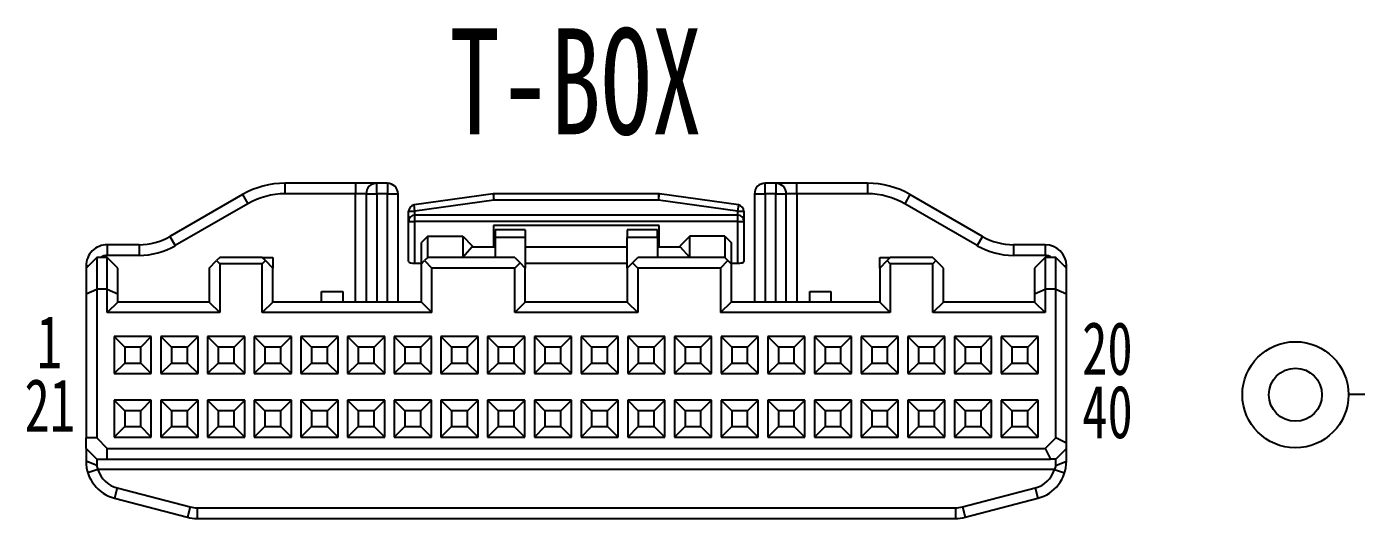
# Model space of a CAD drawing. Header units: inches. Extents: x 47316 to 59086, y 3141 to 11743.
# Drawn here: x 54184 to 54246.7, y 8516.3 to 8539.4 of the extents above; entities that cross this region are included whole.
import ezdxf

# ---------------------------------------------------------------- set-up
doc = ezdxf.new("R2010")
doc.units = ezdxf.units.IN
doc.header["$MEASUREMENT"] = 0
doc.layers.add('___SHELL', color=7, linetype='Continuous')
doc.styles.add('MtX_FangSong_GB2312', font='')
doc.styles.get("Standard").update_dxf_attribs({"font": ''})
doc.styles.get('MtX_FangSong_GB2312').set_extended_font_data('FangSong_GB2312')
doc.styles.get('Standard').set_extended_font_data('SimSun')
doc.linetypes.add('_VH_OTCON', pattern='A,0.0001,[7,VeSys.shx,S=0.1,R=0,X=0,Y=0],-0.4,[7,VeSys.shx,S=0.1,R=0,X=0,Y=0],-0.4,["X",Standard,S=1,R=0,X=-0.5,Y=-0.5],-0.0001,[7,VeSys.shx,S=0.1,R=0,X=0,Y=0],-0.4', length=1.2002)

msp = doc.modelspace()

# ---------------------------------------------------------------- linework, layer by layer
at = {"color": 0, "linetype": '_VH_OTCON', "lineweight": -2, "ltscale": 5}
msp.add_line((54318.945, 8522.285), (54246.311, 8522.1), dxfattribs=at)
at = {"color": 0, "linetype": 'Continuous', "lineweight": -2}
for radius in [2.5, 1.25]:
    msp.add_circle((54243.811, 8522.093), radius, dxfattribs=at)
at = {"layer": '___SHELL', "color": 0, "lineweight": -2, "ltscale": 0.083205}
for p, q in [((54199.52, 8532.063), (54196.192, 8532.063)), ((54223.648, 8532.063), (54220.32, 8532.063)), ((54199.52, 8531.563), (54196.192, 8531.563)), ((54223.648, 8531.563), (54220.32, 8531.563))]:
    msp.add_line(p, q, dxfattribs=at)
at = {"layer": '___SHELL', "color": 0, "lineweight": -2, "ltscale": 0.0125}
for p, q in [((54196.192, 8532.063), (54196.192, 8531.563)), ((54199.52, 8532.063), (54199.52, 8531.563)), ((54200.52, 8531.563), (54200.52, 8532.063)), ((54201.02, 8532.063), (54200.52, 8532.063)), ((54201.02, 8532.063), (54201.02, 8531.563)), ((54218.82, 8531.563), (54218.82, 8532.063)), ((54219.32, 8532.063), (54218.82, 8532.063)), ((54219.32, 8532.063), (54219.32, 8531.563)), ((54220.32, 8531.563), (54220.32, 8532.063)), ((54223.648, 8532.063), (54223.648, 8531.563)), ((54194.192, 8531.527), (54194.442, 8531.094)), ((54200.02, 8531.563), (54199.52, 8531.563)), ((54200.02, 8531.563), (54200.52, 8531.563)), ((54201.02, 8531.563), (54200.52, 8531.563)), ((54201.02, 8531.563), (54201.52, 8531.563)), ((54218.32, 8531.563), (54218.82, 8531.563)), ((54219.32, 8531.563), (54218.82, 8531.563)), ((54219.32, 8531.563), (54219.82, 8531.563)), ((54220.32, 8531.563), (54219.82, 8531.563)), ((54225.648, 8531.527), (54225.398, 8531.094)), ((54187.82, 8529.163), (54187.82, 8528.663)), ((54189.32, 8529.163), (54189.32, 8528.663)), ((54190.77, 8529.552), (54191.02, 8529.119)), ((54229.07, 8529.552), (54228.82, 8529.119)), ((54230.52, 8529.163), (54230.52, 8528.663)), ((54232.02, 8529.163), (54232.02, 8528.663)), ((54187.82, 8528.563), (54187.32, 8528.563)), ((54195.12, 8528.563), (54195.62, 8528.563)), ((54224.22, 8528.563), (54224.72, 8528.563)), ((54232.52, 8528.563), (54232.02, 8528.563)), ((54187.82, 8527.063), (54187.32, 8527.063)), ((54197.92, 8526.463), (54197.92, 8526.963)), ((54198.92, 8526.963), (54198.92, 8526.463)), ((54220.92, 8526.463), (54220.92, 8526.963)), ((54221.92, 8526.963), (54221.92, 8526.463)), ((54232.52, 8527.063), (54232.02, 8527.063)), ((54187.32, 8520.063), (54186.82, 8520.063)), ((54186.82, 8519.563), (54186.82, 8520.063)), ((54187.82, 8519.063), (54187.82, 8519.563)), ((54187.32, 8519.063), (54187.82, 8519.063)), ((54232.459, 8518.563), (54232.936, 8518.413)), ((54188.293, 8517.697), (54188.167, 8517.213)), ((54191.723, 8516.805), (54191.597, 8516.321)), ((54192.05, 8516.763), (54192.05, 8516.263)), ((54227.79, 8516.763), (54227.79, 8516.263)), ((54228.117, 8516.805), (54228.243, 8516.321))]:
    msp.add_line(p, q, dxfattribs=at)
at = {"layer": '___SHELL', "color": 0, "lineweight": -2, "ltscale": 0.025}
for p, q in [((54200.52, 8532.063), (54199.52, 8532.063)), ((54220.32, 8532.063), (54219.32, 8532.063)), ((54206.02, 8530.063), (54206.02, 8529.063)), ((54213.82, 8529.063), (54213.82, 8530.063)), ((54202.62, 8528.263), (54202.62, 8529.263)), ((54202.92, 8528.563), (54202.92, 8529.563)), ((54204.57, 8529.563), (54204.57, 8528.563)), ((54215.27, 8528.563), (54215.27, 8529.563)), ((54216.92, 8529.563), (54216.92, 8528.563)), ((54217.22, 8529.263), (54217.22, 8528.263)), ((54197.92, 8526.963), (54198.92, 8526.963)), ((54220.92, 8526.963), (54221.92, 8526.963))]:
    msp.add_line(p, q, dxfattribs=at)
at = {"layer": '___SHELL', "color": 0, "lineweight": -2, "ltscale": 0.098779}
for p, q in [((54194.192, 8531.527), (54190.77, 8529.552)), ((54194.442, 8531.094), (54191.02, 8529.119)), ((54228.82, 8529.119), (54225.398, 8531.094)), ((54229.07, 8529.552), (54225.648, 8531.527))]:
    msp.add_line(p, q, dxfattribs=at)
at = {"layer": '___SHELL', "color": 0, "lineweight": -2, "ltscale": 0.127499}
for p, q in [((54199.52, 8526.463), (54199.52, 8531.563)), ((54200.02, 8531.563), (54200.02, 8526.463)), ((54200.52, 8531.563), (54200.52, 8526.463)), ((54201.02, 8526.463), (54201.02, 8531.563)), ((54201.52, 8526.463), (54201.52, 8531.563)), ((54218.32, 8531.563), (54218.32, 8526.463)), ((54218.82, 8531.563), (54218.82, 8526.463)), ((54219.32, 8526.463), (54219.32, 8531.563)), ((54219.82, 8526.463), (54219.82, 8531.563)), ((54220.32, 8531.563), (54220.32, 8526.463))]:
    msp.add_line(p, q, dxfattribs=at)
at = {"layer": '___SHELL', "color": 0, "lineweight": -2, "ltscale": 0.093938}
for p, q in [((54205.999, 8531.56), (54202.278, 8531.038)), ((54206.041, 8531.263), (54202.32, 8530.74)), ((54217.52, 8530.74), (54213.799, 8531.263)), ((54217.562, 8531.038), (54213.841, 8531.56))]:
    msp.add_line(p, q, dxfattribs=at)
at = {"layer": '___SHELL', "color": 0, "lineweight": -2, "ltscale": 0.0075}
for p, q in [((54202.32, 8530.74), (54202.278, 8531.038)), ((54205.999, 8531.56), (54206.041, 8531.263)), ((54213.799, 8531.563), (54213.799, 8531.263)), ((54213.799, 8531.263), (54213.841, 8531.56)), ((54217.562, 8531.038), (54217.52, 8530.74)), ((54202.32, 8530.263), (54202.32, 8530.563)), ((54217.52, 8530.563), (54217.52, 8530.263)), ((54202.32, 8528.292), (54202.62, 8528.292)), ((54217.22, 8528.292), (54217.52, 8528.292))]:
    msp.add_line(p, q, dxfattribs=at)
at = {"layer": '___SHELL', "color": 0, "lineweight": -2, "ltscale": 0.193951}
for p, q in [((54213.799, 8531.563), (54206.041, 8531.563)), ((54213.799, 8531.263), (54206.041, 8531.263))]:
    msp.add_line(p, q, dxfattribs=at)
at = {"layer": '___SHELL', "color": 0, "lineweight": -2, "ltscale": 0.002332}
msp.add_line((54206.041, 8531.47), (54206.041, 8531.563), dxfattribs=at)
at = {"layer": '___SHELL', "color": 0, "lineweight": -2, "ltscale": 0.005168}
msp.add_line((54206.041, 8531.263), (54206.041, 8531.47), dxfattribs=at)
at = {"layer": '___SHELL', "color": 0, "lineweight": -2, "ltscale": 0.011926}
for p, q in [((54202.02, 8530.263), (54202.02, 8530.74)), ((54217.82, 8530.74), (54217.82, 8530.263))]:
    msp.add_line(p, q, dxfattribs=at)
at = {"layer": '___SHELL', "color": 0, "lineweight": -2, "ltscale": 0.007501}
for p, q in [((54202.02, 8530.74), (54202.32, 8530.74)), ((54217.52, 8530.74), (54217.82, 8530.74)), ((54202.02, 8530.263), (54202.32, 8530.263)), ((54217.52, 8530.263), (54217.82, 8530.263))]:
    msp.add_line(p, q, dxfattribs=at)
at = {"layer": '___SHELL', "color": 0, "lineweight": -2, "ltscale": 0.004427}
for p, q in [((54202.32, 8530.563), (54202.32, 8530.74)), ((54217.52, 8530.74), (54217.52, 8530.563))]:
    msp.add_line(p, q, dxfattribs=at)
at = {"layer": '___SHELL', "color": 0, "lineweight": -2, "ltscale": 0.379999}
for p, q in [((54217.52, 8530.563), (54202.32, 8530.563)), ((54217.52, 8530.263), (54202.32, 8530.263))]:
    msp.add_line(p, q, dxfattribs=at)
at = {"layer": '___SHELL', "color": 0, "lineweight": -2, "ltscale": 0.047373}
for p, q in [((54202.02, 8528.368), (54202.02, 8530.263)), ((54217.82, 8530.263), (54217.82, 8528.368))]:
    msp.add_line(p, q, dxfattribs=at)
at = {"layer": '___SHELL', "color": 0, "lineweight": -2, "ltscale": 0.04928}
for p, q in [((54202.32, 8528.292), (54202.32, 8530.263)), ((54217.52, 8530.263), (54217.52, 8528.292))]:
    msp.add_line(p, q, dxfattribs=at)
at = {"layer": '___SHELL', "color": 0, "lineweight": -2, "ltscale": 0.195001}
msp.add_line((54213.82, 8530.063), (54206.02, 8530.063), dxfattribs=at)
at = {"layer": '___SHELL', "color": 0, "lineweight": -2, "ltscale": 0.035625}
for p, q in [((54207.52, 8529.863), (54206.095, 8529.863)), ((54213.745, 8529.863), (54212.32, 8529.863)), ((54207.52, 8529.502), (54206.095, 8529.502)), ((54213.745, 8529.502), (54212.32, 8529.502))]:
    msp.add_line(p, q, dxfattribs=at)
at = {"layer": '___SHELL', "color": 0, "lineweight": -2, "ltscale": 0.009042}
for p, q in [((54206.095, 8529.863), (54206.095, 8529.502)), ((54207.52, 8529.863), (54207.52, 8529.502)), ((54212.32, 8529.863), (54212.32, 8529.502)), ((54213.745, 8529.502), (54213.745, 8529.863))]:
    msp.add_line(p, q, dxfattribs=at)
at = {"layer": '___SHELL', "color": 0, "lineweight": -2, "ltscale": 0.0375}
for p, q in [((54189.32, 8529.163), (54187.82, 8529.163)), ((54232.02, 8529.163), (54230.52, 8529.163)), ((54187.32, 8528.563), (54187.32, 8527.063)), ((54189.32, 8528.663), (54187.82, 8528.663)), ((54187.82, 8527.063), (54187.82, 8528.563)), ((54232.02, 8528.663), (54230.52, 8528.663)), ((54232.02, 8528.563), (54232.02, 8527.063)), ((54232.52, 8527.063), (54232.52, 8528.563))]:
    msp.add_line(p, q, dxfattribs=at)
at = {"layer": '___SHELL', "color": 0, "lineweight": -2, "ltscale": 0.010606}
for p, q in [((54202.92, 8529.563), (54202.62, 8529.263)), ((54216.92, 8529.563), (54217.22, 8529.263))]:
    msp.add_line(p, q, dxfattribs=at)
at = {"layer": '___SHELL', "color": 0, "lineweight": -2, "ltscale": 0.041251}
for p, q in [((54202.92, 8529.563), (54204.57, 8529.563)), ((54216.92, 8529.563), (54215.27, 8529.563))]:
    msp.add_line(p, q, dxfattribs=at)
at = {"layer": '___SHELL', "color": 0, "lineweight": -2, "ltscale": 0.015909}
for p, q in [((54204.57, 8529.563), (54205.02, 8529.113)), ((54215.27, 8529.563), (54214.82, 8529.113))]:
    msp.add_line(p, q, dxfattribs=at)
at = {"layer": '___SHELL', "color": 0, "lineweight": -2, "ltscale": 0.001429}
for p, q in [((54205.02, 8529.113), (54205.02, 8529.056)), ((54214.82, 8529.056), (54214.82, 8529.113))]:
    msp.add_line(p, q, dxfattribs=at)
at = {"layer": '___SHELL', "color": 0, "lineweight": -2, "ltscale": 0.023458}
for p, q in [((54206.095, 8529.502), (54206.095, 8528.563)), ((54213.745, 8529.502), (54213.745, 8528.563))]:
    msp.add_line(p, q, dxfattribs=at)
at = {"layer": '___SHELL', "color": 0, "lineweight": -2, "ltscale": 0.035958}
for p, q in [((54207.52, 8529.502), (54207.52, 8528.063)), ((54212.32, 8528.063), (54212.32, 8529.502))]:
    msp.add_line(p, q, dxfattribs=at)
at = {"layer": '___SHELL', "color": 0, "lineweight": -2, "ltscale": 0.017678}
for p, q in [((54187.32, 8528.563), (54186.82, 8528.063)), ((54188.32, 8528.063), (54187.82, 8528.563)), ((54232.02, 8528.563), (54231.52, 8528.063)), ((54233.02, 8528.063), (54232.52, 8528.563)), ((54188.32, 8526.463), (54187.82, 8525.963)), ((54192.62, 8526.463), (54193.12, 8525.963)), ((54195.62, 8526.463), (54195.12, 8525.963)), ((54203.12, 8525.963), (54202.62, 8526.463)), ((54207.52, 8526.463), (54207.02, 8525.963)), ((54212.32, 8526.463), (54212.82, 8525.963)), ((54216.72, 8525.963), (54217.22, 8526.463)), ((54224.22, 8526.463), (54224.72, 8525.963)), ((54227.22, 8526.463), (54226.72, 8525.963)), ((54231.52, 8526.463), (54232.02, 8525.963)), ((54188.145, 8524.838), (54188.645, 8524.338)), ((54189.895, 8524.838), (54189.395, 8524.338)), ((54190.345, 8524.838), (54190.845, 8524.338)), ((54192.095, 8524.838), (54191.595, 8524.338)), ((54192.545, 8524.838), (54193.045, 8524.338)), ((54194.295, 8524.838), (54193.795, 8524.338)), ((54194.745, 8524.838), (54195.245, 8524.338)), ((54196.495, 8524.838), (54195.995, 8524.338)), ((54196.945, 8524.838), (54197.445, 8524.338)), ((54198.695, 8524.838), (54198.195, 8524.338)), ((54199.145, 8524.838), (54199.645, 8524.338)), ((54200.895, 8524.838), (54200.395, 8524.338)), ((54201.345, 8524.838), (54201.845, 8524.338)), ((54203.095, 8524.838), (54202.595, 8524.338)), ((54203.545, 8524.838), (54204.045, 8524.338)), ((54205.295, 8524.838), (54204.795, 8524.338)), ((54205.745, 8524.838), (54206.245, 8524.338)), ((54207.495, 8524.838), (54206.995, 8524.338)), ((54207.945, 8524.838), (54208.445, 8524.338)), ((54209.695, 8524.838), (54209.195, 8524.338)), ((54210.145, 8524.838), (54210.645, 8524.338)), ((54211.895, 8524.838), (54211.395, 8524.338)), ((54212.345, 8524.838), (54212.845, 8524.338)), ((54214.095, 8524.838), (54213.595, 8524.338)), ((54214.545, 8524.838), (54215.045, 8524.338)), ((54216.295, 8524.838), (54215.795, 8524.338)), ((54216.745, 8524.838), (54217.245, 8524.338)), ((54218.495, 8524.838), (54217.995, 8524.338)), ((54218.945, 8524.838), (54219.445, 8524.338)), ((54220.695, 8524.838), (54220.195, 8524.338)), ((54221.145, 8524.838), (54221.645, 8524.338)), ((54222.895, 8524.838), (54222.395, 8524.338)), ((54223.345, 8524.838), (54223.845, 8524.338)), ((54225.095, 8524.838), (54224.595, 8524.338)), ((54225.545, 8524.838), (54226.045, 8524.338)), ((54227.295, 8524.838), (54226.795, 8524.338)), ((54227.745, 8524.838), (54228.245, 8524.338)), ((54229.495, 8524.838), (54228.995, 8524.338)), ((54229.945, 8524.838), (54230.445, 8524.338)), ((54231.695, 8524.838), (54231.195, 8524.338)), ((54188.145, 8523.088), (54188.645, 8523.588)), ((54189.895, 8523.088), (54189.395, 8523.588)), ((54190.345, 8523.088), (54190.845, 8523.588)), ((54192.095, 8523.088), (54191.595, 8523.588)), ((54192.545, 8523.088), (54193.045, 8523.588)), ((54194.295, 8523.088), (54193.795, 8523.588)), ((54194.745, 8523.088), (54195.245, 8523.588)), ((54196.495, 8523.088), (54195.995, 8523.588)), ((54196.945, 8523.088), (54197.445, 8523.588)), ((54198.695, 8523.088), (54198.195, 8523.588)), ((54199.145, 8523.088), (54199.645, 8523.588)), ((54200.895, 8523.088), (54200.395, 8523.588)), ((54201.345, 8523.088), (54201.845, 8523.588)), ((54203.095, 8523.088), (54202.595, 8523.588)), ((54203.545, 8523.088), (54204.045, 8523.588)), ((54205.295, 8523.088), (54204.795, 8523.588)), ((54205.745, 8523.088), (54206.245, 8523.588)), ((54207.495, 8523.088), (54206.995, 8523.588)), ((54207.945, 8523.088), (54208.445, 8523.588)), ((54209.695, 8523.088), (54209.195, 8523.588)), ((54210.145, 8523.088), (54210.645, 8523.588)), ((54211.895, 8523.088), (54211.395, 8523.588)), ((54212.345, 8523.088), (54212.845, 8523.588)), ((54214.095, 8523.088), (54213.595, 8523.588)), ((54214.545, 8523.088), (54215.045, 8523.588)), ((54216.295, 8523.088), (54215.795, 8523.588)), ((54216.745, 8523.088), (54217.245, 8523.588)), ((54218.495, 8523.088), (54217.995, 8523.588)), ((54218.945, 8523.088), (54219.445, 8523.588)), ((54220.695, 8523.088), (54220.195, 8523.588)), ((54221.145, 8523.088), (54221.645, 8523.588)), ((54222.895, 8523.088), (54222.395, 8523.588)), ((54223.345, 8523.088), (54223.845, 8523.588)), ((54225.095, 8523.088), (54224.595, 8523.588)), ((54225.545, 8523.088), (54226.045, 8523.588)), ((54227.295, 8523.088), (54226.795, 8523.588)), ((54227.745, 8523.088), (54228.245, 8523.588)), ((54229.495, 8523.088), (54228.995, 8523.588)), ((54229.945, 8523.088), (54230.445, 8523.588)), ((54231.695, 8523.088), (54231.195, 8523.588)), ((54188.145, 8521.838), (54188.645, 8521.338)), ((54189.895, 8521.838), (54189.395, 8521.338)), ((54190.345, 8521.838), (54190.845, 8521.338)), ((54192.095, 8521.838), (54191.595, 8521.338)), ((54192.545, 8521.838), (54193.045, 8521.338)), ((54194.295, 8521.838), (54193.795, 8521.338)), ((54194.745, 8521.838), (54195.245, 8521.338)), ((54196.495, 8521.838), (54195.995, 8521.338)), ((54196.945, 8521.838), (54197.445, 8521.338)), ((54198.695, 8521.838), (54198.195, 8521.338)), ((54199.145, 8521.838), (54199.645, 8521.338)), ((54200.895, 8521.838), (54200.395, 8521.338)), ((54201.345, 8521.838), (54201.845, 8521.338)), ((54203.095, 8521.838), (54202.595, 8521.338)), ((54203.545, 8521.838), (54204.045, 8521.338)), ((54205.295, 8521.838), (54204.795, 8521.338)), ((54205.745, 8521.838), (54206.245, 8521.338)), ((54207.495, 8521.838), (54206.995, 8521.338)), ((54207.945, 8521.838), (54208.445, 8521.338)), ((54209.695, 8521.838), (54209.195, 8521.338)), ((54210.145, 8521.838), (54210.645, 8521.338)), ((54211.895, 8521.838), (54211.395, 8521.338)), ((54212.345, 8521.838), (54212.845, 8521.338)), ((54214.095, 8521.838), (54213.595, 8521.338)), ((54214.545, 8521.838), (54215.045, 8521.338)), ((54216.295, 8521.838), (54215.795, 8521.338)), ((54216.745, 8521.838), (54217.245, 8521.338)), ((54218.495, 8521.838), (54217.995, 8521.338)), ((54218.945, 8521.838), (54219.445, 8521.338)), ((54220.695, 8521.838), (54220.195, 8521.338)), ((54221.145, 8521.838), (54221.645, 8521.338)), ((54222.895, 8521.838), (54222.395, 8521.338)), ((54223.345, 8521.838), (54223.845, 8521.338)), ((54225.095, 8521.838), (54224.595, 8521.338)), ((54225.545, 8521.838), (54226.045, 8521.338)), ((54227.295, 8521.838), (54226.795, 8521.338)), ((54227.745, 8521.838), (54228.245, 8521.338)), ((54229.495, 8521.838), (54228.995, 8521.338)), ((54229.945, 8521.838), (54230.445, 8521.338)), ((54231.695, 8521.838), (54231.195, 8521.338)), ((54188.145, 8520.088), (54188.645, 8520.588)), ((54189.895, 8520.088), (54189.395, 8520.588)), ((54190.345, 8520.088), (54190.845, 8520.588)), ((54192.095, 8520.088), (54191.595, 8520.588)), ((54192.545, 8520.088), (54193.045, 8520.588)), ((54194.295, 8520.088), (54193.795, 8520.588)), ((54194.745, 8520.088), (54195.245, 8520.588)), ((54196.495, 8520.088), (54195.995, 8520.588)), ((54196.945, 8520.088), (54197.445, 8520.588)), ((54198.695, 8520.088), (54198.195, 8520.588)), ((54199.145, 8520.088), (54199.645, 8520.588)), ((54200.895, 8520.088), (54200.395, 8520.588)), ((54201.345, 8520.088), (54201.845, 8520.588)), ((54203.095, 8520.088), (54202.595, 8520.588)), ((54203.545, 8520.088), (54204.045, 8520.588)), ((54205.295, 8520.088), (54204.795, 8520.588)), ((54205.745, 8520.088), (54206.245, 8520.588)), ((54207.495, 8520.088), (54206.995, 8520.588)), ((54207.945, 8520.088), (54208.445, 8520.588)), ((54209.695, 8520.088), (54209.195, 8520.588)), ((54210.145, 8520.088), (54210.645, 8520.588)), ((54211.895, 8520.088), (54211.395, 8520.588)), ((54212.345, 8520.088), (54212.845, 8520.588)), ((54214.095, 8520.088), (54213.595, 8520.588)), ((54214.545, 8520.088), (54215.045, 8520.588)), ((54216.295, 8520.088), (54215.795, 8520.588)), ((54216.745, 8520.088), (54217.245, 8520.588)), ((54218.495, 8520.088), (54217.995, 8520.588)), ((54218.945, 8520.088), (54219.445, 8520.588)), ((54220.695, 8520.088), (54220.195, 8520.588)), ((54221.145, 8520.088), (54221.645, 8520.588)), ((54222.895, 8520.088), (54222.395, 8520.588)), ((54223.345, 8520.088), (54223.845, 8520.588)), ((54225.095, 8520.088), (54224.595, 8520.588)), ((54225.545, 8520.088), (54226.045, 8520.588)), ((54227.295, 8520.088), (54226.795, 8520.588)), ((54227.745, 8520.088), (54228.245, 8520.588)), ((54229.495, 8520.088), (54228.995, 8520.588)), ((54229.945, 8520.088), (54230.445, 8520.588)), ((54231.695, 8520.088), (54231.195, 8520.588)), ((54187.32, 8520.063), (54187.82, 8519.563)), ((54232.52, 8520.063), (54232.02, 8519.563)), ((54186.82, 8519.563), (54187.32, 8519.063)), ((54232.52, 8519.063), (54233.02, 8519.563))]:
    msp.add_line(p, q, dxfattribs=at)
at = {"layer": '___SHELL', "color": 0, "lineweight": -2, "ltscale": 0.005304}
for p, q in [((54193.12, 8528.563), (54192.97, 8528.413)), ((54202.92, 8528.563), (54202.77, 8528.413)), ((54216.92, 8528.563), (54217.07, 8528.413)), ((54226.72, 8528.563), (54226.87, 8528.413)), ((54192.97, 8528.413), (54193.12, 8528.263)), ((54226.87, 8528.413), (54226.72, 8528.263))]:
    msp.add_line(p, q, dxfattribs=at)
at = {"layer": '___SHELL', "color": 0, "lineweight": -2, "ltscale": 0.05}
for p, q in [((54195.12, 8528.563), (54193.12, 8528.563)), ((54226.72, 8528.563), (54224.72, 8528.563)), ((54195.12, 8528.263), (54193.12, 8528.263)), ((54226.72, 8528.263), (54224.72, 8528.263))]:
    msp.add_line(p, q, dxfattribs=at)
at = {"layer": '___SHELL', "color": 0, "lineweight": -2, "ltscale": 0.005303}
for p, q in [((54195.12, 8528.563), (54195.27, 8528.413)), ((54224.72, 8528.563), (54224.57, 8528.413)), ((54195.27, 8528.413), (54195.12, 8528.263)), ((54202.62, 8528.263), (54202.77, 8528.413)), ((54217.07, 8528.413), (54217.22, 8528.263)), ((54224.72, 8528.263), (54224.57, 8528.413))]:
    msp.add_line(p, q, dxfattribs=at)
at = {"layer": '___SHELL', "color": 0, "lineweight": -2, "ltscale": 0.012499}
for p, q in [((54195.62, 8528.563), (54195.62, 8528.063)), ((54224.22, 8528.063), (54224.22, 8528.563))]:
    msp.add_line(p, q, dxfattribs=at)
at = {"layer": '___SHELL', "color": 0, "lineweight": -2, "ltscale": 0.102499}
for p, q in [((54207.02, 8528.563), (54202.92, 8528.563)), ((54216.92, 8528.563), (54212.82, 8528.563))]:
    msp.add_line(p, q, dxfattribs=at)
at = {"layer": '___SHELL', "color": 0, "lineweight": -2, "ltscale": 0.016684}
for p, q in [((54205.02, 8529.056), (54204.57, 8528.563)), ((54215.27, 8528.563), (54214.82, 8529.056))]:
    msp.add_line(p, q, dxfattribs=at)
at = {"layer": '___SHELL', "color": 0, "lineweight": -2, "ltscale": 0.026875}
for p, q in [((54205.02, 8529.063), (54206.095, 8529.063)), ((54213.745, 8529.063), (54214.82, 8529.063))]:
    msp.add_line(p, q, dxfattribs=at)
at = {"layer": '___SHELL', "color": 0, "lineweight": -2, "ltscale": 0.008839}
for p, q in [((54207.02, 8528.563), (54207.27, 8528.313)), ((54212.57, 8528.313), (54212.82, 8528.563)), ((54207.27, 8528.313), (54207.02, 8528.063)), ((54207.52, 8528.063), (54207.27, 8528.313)), ((54212.32, 8528.063), (54212.57, 8528.313)), ((54212.82, 8528.063), (54212.57, 8528.313))]:
    msp.add_line(p, q, dxfattribs=at)
at = {"layer": '___SHELL', "color": 0, "lineweight": -2, "ltscale": 0.120001}
for p, q in [((54207.52, 8529.063), (54212.32, 8529.063)), ((54207.52, 8528.292), (54212.32, 8528.292)), ((54212.32, 8526.463), (54207.52, 8526.463))]:
    msp.add_line(p, q, dxfattribs=at)
at = {"layer": '___SHELL', "color": 0, "lineweight": -2, "ltscale": 0.0025}
for p, q in [((54186.82, 8528.163), (54186.82, 8528.063)), ((54233.02, 8528.063), (54233.02, 8528.163))]:
    msp.add_line(p, q, dxfattribs=at)
at = {"layer": '___SHELL', "color": 0, "lineweight": -2, "ltscale": 0.002499}
for p, q in [((54186.82, 8528.163), (54186.92, 8528.163)), ((54232.92, 8528.163), (54233.02, 8528.163))]:
    msp.add_line(p, q, dxfattribs=at)
at = {"layer": '___SHELL', "color": 0, "lineweight": -2, "ltscale": 0.030177}
for p, q in [((54186.82, 8528.063), (54186.82, 8526.856)), ((54188.32, 8526.856), (54188.32, 8528.063)), ((54231.52, 8528.063), (54231.52, 8526.856)), ((54233.02, 8526.856), (54233.02, 8528.063))]:
    msp.add_line(p, q, dxfattribs=at)
at = {"layer": '___SHELL', "color": 0, "lineweight": -2, "ltscale": 0.012374}
for p, q in [((54192.62, 8528.063), (54192.97, 8528.413)), ((54227.22, 8528.063), (54226.87, 8528.413))]:
    msp.add_line(p, q, dxfattribs=at)
at = {"layer": '___SHELL', "color": 0, "lineweight": -2, "ltscale": 0.039999}
for p, q in [((54192.62, 8528.063), (54192.62, 8526.463)), ((54195.62, 8526.463), (54195.62, 8528.063)), ((54207.52, 8526.463), (54207.52, 8528.063)), ((54212.32, 8528.063), (54212.32, 8526.463)), ((54224.22, 8528.063), (54224.22, 8526.463)), ((54227.22, 8526.463), (54227.22, 8528.063))]:
    msp.add_line(p, q, dxfattribs=at)
at = {"layer": '___SHELL', "color": 0, "lineweight": -2, "ltscale": 0.0575}
for p, q in [((54193.12, 8528.263), (54193.12, 8525.963)), ((54195.12, 8525.963), (54195.12, 8528.263)), ((54224.72, 8528.263), (54224.72, 8525.963)), ((54226.72, 8525.963), (54226.72, 8528.263))]:
    msp.add_line(p, q, dxfattribs=at)
at = {"layer": '___SHELL', "color": 0, "lineweight": -2, "ltscale": 0.012375}
for p, q in [((54195.62, 8528.063), (54195.27, 8528.413)), ((54202.77, 8528.413), (54203.12, 8528.063)), ((54216.72, 8528.063), (54217.07, 8528.413)), ((54224.22, 8528.063), (54224.57, 8528.413))]:
    msp.add_line(p, q, dxfattribs=at)
at = {"layer": '___SHELL', "color": 0, "lineweight": -2, "ltscale": 0.045}
for p, q in [((54202.62, 8526.463), (54202.62, 8528.263)), ((54217.22, 8528.263), (54217.22, 8526.463))]:
    msp.add_line(p, q, dxfattribs=at)
at = {"layer": '___SHELL', "color": 0, "lineweight": -2, "ltscale": 0.097499}
for p, q in [((54207.02, 8528.063), (54203.12, 8528.063)), ((54216.72, 8528.063), (54212.82, 8528.063))]:
    msp.add_line(p, q, dxfattribs=at)
at = {"layer": '___SHELL', "color": 0, "lineweight": -2, "ltscale": 0.052499}
for p, q in [((54203.12, 8525.963), (54203.12, 8528.063)), ((54207.02, 8525.963), (54207.02, 8528.063)), ((54212.82, 8528.063), (54212.82, 8525.963)), ((54216.72, 8528.063), (54216.72, 8525.963))]:
    msp.add_line(p, q, dxfattribs=at)
at = {"layer": '___SHELL', "color": 0, "lineweight": -2, "ltscale": 0.01353}
for p, q in [((54186.82, 8526.856), (54187.32, 8527.063)), ((54187.82, 8527.063), (54188.32, 8526.856)), ((54231.52, 8526.856), (54232.02, 8527.063)), ((54232.52, 8527.063), (54233.02, 8526.856))]:
    msp.add_line(p, q, dxfattribs=at)
at = {"layer": '___SHELL', "color": 0, "lineweight": -2, "ltscale": 0.169823}
msp.add_line((54186.82, 8526.856), (54186.82, 8520.063), dxfattribs=at)
at = {"layer": '___SHELL', "color": 0, "lineweight": -2, "ltscale": 0.175}
for p, q in [((54187.32, 8527.063), (54187.32, 8520.063)), ((54232.52, 8520.063), (54232.52, 8527.063)), ((54202.62, 8526.463), (54195.62, 8526.463)), ((54224.22, 8526.463), (54217.22, 8526.463))]:
    msp.add_line(p, q, dxfattribs=at)
at = {"layer": '___SHELL', "color": 0, "lineweight": -2, "ltscale": 0.027499}
for p, q in [((54187.82, 8525.963), (54187.82, 8527.063)), ((54232.02, 8527.063), (54232.02, 8525.963))]:
    msp.add_line(p, q, dxfattribs=at)
at = {"layer": '___SHELL', "color": 0, "lineweight": -2, "ltscale": 0.009822}
for p, q in [((54188.32, 8526.463), (54188.32, 8526.856)), ((54231.52, 8526.856), (54231.52, 8526.463))]:
    msp.add_line(p, q, dxfattribs=at)
at = {"layer": '___SHELL', "color": 0, "lineweight": -2, "ltscale": 0.176073}
msp.add_line((54233.02, 8519.813), (54233.02, 8526.856), dxfattribs=at)
at = {"layer": '___SHELL', "color": 0, "lineweight": -2, "ltscale": 0.1075}
for p, q in [((54192.62, 8526.463), (54188.32, 8526.463)), ((54231.52, 8526.463), (54227.22, 8526.463))]:
    msp.add_line(p, q, dxfattribs=at)
at = {"layer": '___SHELL', "color": 0, "lineweight": -2, "ltscale": 0.1325}
for p, q in [((54193.12, 8525.963), (54187.82, 8525.963)), ((54232.02, 8525.963), (54226.72, 8525.963))]:
    msp.add_line(p, q, dxfattribs=at)
at = {"layer": '___SHELL', "color": 0, "lineweight": -2, "ltscale": 0.2}
for p, q in [((54203.12, 8525.963), (54195.12, 8525.963)), ((54224.72, 8525.963), (54216.72, 8525.963))]:
    msp.add_line(p, q, dxfattribs=at)
at = {"layer": '___SHELL', "color": 0, "lineweight": -2, "ltscale": 0.145001}
msp.add_line((54212.82, 8525.963), (54207.02, 8525.963), dxfattribs=at)
at = {"layer": '___SHELL', "color": 0, "lineweight": -2, "ltscale": 0.04375}
for p, q in [((54189.895, 8524.838), (54188.145, 8524.838)), ((54188.145, 8524.838), (54188.145, 8523.088)), ((54189.895, 8523.088), (54189.895, 8524.838)), ((54192.095, 8524.838), (54190.345, 8524.838)), ((54190.345, 8524.838), (54190.345, 8523.088)), ((54192.095, 8523.088), (54192.095, 8524.838)), ((54194.295, 8524.838), (54192.545, 8524.838)), ((54192.545, 8524.838), (54192.545, 8523.088)), ((54194.295, 8523.088), (54194.295, 8524.838)), ((54196.495, 8524.838), (54194.745, 8524.838)), ((54194.745, 8524.838), (54194.745, 8523.088)), ((54196.495, 8523.088), (54196.495, 8524.838)), ((54198.695, 8524.838), (54196.945, 8524.838)), ((54196.945, 8524.838), (54196.945, 8523.088)), ((54198.695, 8523.088), (54198.695, 8524.838)), ((54200.895, 8524.838), (54199.145, 8524.838)), ((54199.145, 8524.838), (54199.145, 8523.088)), ((54200.895, 8523.088), (54200.895, 8524.838)), ((54203.095, 8524.838), (54201.345, 8524.838)), ((54201.345, 8524.838), (54201.345, 8523.088)), ((54203.095, 8523.088), (54203.095, 8524.838)), ((54205.295, 8524.838), (54203.545, 8524.838)), ((54203.545, 8524.838), (54203.545, 8523.088)), ((54205.295, 8523.088), (54205.295, 8524.838)), ((54207.495, 8524.838), (54205.745, 8524.838)), ((54205.745, 8524.838), (54205.745, 8523.088)), ((54207.495, 8523.088), (54207.495, 8524.838)), ((54209.695, 8524.838), (54207.945, 8524.838)), ((54207.945, 8524.838), (54207.945, 8523.088)), ((54209.695, 8523.088), (54209.695, 8524.838)), ((54211.895, 8524.838), (54210.145, 8524.838)), ((54210.145, 8524.838), (54210.145, 8523.088)), ((54211.895, 8523.088), (54211.895, 8524.838)), ((54214.095, 8524.838), (54212.345, 8524.838)), ((54212.345, 8524.838), (54212.345, 8523.088)), ((54214.095, 8523.088), (54214.095, 8524.838)), ((54216.295, 8524.838), (54214.545, 8524.838)), ((54214.545, 8524.838), (54214.545, 8523.088)), ((54216.295, 8523.088), (54216.295, 8524.838)), ((54218.495, 8524.838), (54216.745, 8524.838)), ((54216.745, 8524.838), (54216.745, 8523.088)), ((54218.495, 8523.088), (54218.495, 8524.838)), ((54220.695, 8524.838), (54218.945, 8524.838)), ((54218.945, 8524.838), (54218.945, 8523.088)), ((54220.695, 8523.088), (54220.695, 8524.838)), ((54222.895, 8524.838), (54221.145, 8524.838)), ((54221.145, 8524.838), (54221.145, 8523.088)), ((54222.895, 8523.088), (54222.895, 8524.838)), ((54225.095, 8524.838), (54223.345, 8524.838)), ((54223.345, 8524.838), (54223.345, 8523.088)), ((54225.095, 8523.088), (54225.095, 8524.838)), ((54227.295, 8524.838), (54225.545, 8524.838)), ((54225.545, 8524.838), (54225.545, 8523.088)), ((54227.295, 8523.088), (54227.295, 8524.838)), ((54229.495, 8524.838), (54227.745, 8524.838)), ((54227.745, 8524.838), (54227.745, 8523.088)), ((54229.495, 8523.088), (54229.495, 8524.838)), ((54231.695, 8524.838), (54229.945, 8524.838)), ((54229.945, 8524.838), (54229.945, 8523.088)), ((54231.695, 8523.088), (54231.695, 8524.838)), ((54188.145, 8523.088), (54189.895, 8523.088)), ((54190.345, 8523.088), (54192.095, 8523.088)), ((54192.545, 8523.088), (54194.295, 8523.088)), ((54194.745, 8523.088), (54196.495, 8523.088)), ((54196.945, 8523.088), (54198.695, 8523.088)), ((54199.145, 8523.088), (54200.895, 8523.088)), ((54201.345, 8523.088), (54203.095, 8523.088)), ((54203.545, 8523.088), (54205.295, 8523.088)), ((54205.745, 8523.088), (54207.495, 8523.088)), ((54207.945, 8523.088), (54209.695, 8523.088)), ((54210.145, 8523.088), (54211.895, 8523.088)), ((54212.345, 8523.088), (54214.095, 8523.088)), ((54214.545, 8523.088), (54216.295, 8523.088)), ((54216.745, 8523.088), (54218.495, 8523.088)), ((54218.945, 8523.088), (54220.695, 8523.088)), ((54221.145, 8523.088), (54222.895, 8523.088)), ((54223.345, 8523.088), (54225.095, 8523.088)), ((54225.545, 8523.088), (54227.295, 8523.088)), ((54227.745, 8523.088), (54229.495, 8523.088)), ((54229.945, 8523.088), (54231.695, 8523.088)), ((54189.895, 8521.838), (54188.145, 8521.838)), ((54188.145, 8521.838), (54188.145, 8520.088)), ((54189.895, 8520.088), (54189.895, 8521.838)), ((54192.095, 8521.838), (54190.345, 8521.838)), ((54190.345, 8521.838), (54190.345, 8520.088)), ((54192.095, 8520.088), (54192.095, 8521.838)), ((54194.295, 8521.838), (54192.545, 8521.838)), ((54192.545, 8521.838), (54192.545, 8520.088)), ((54194.295, 8520.088), (54194.295, 8521.838)), ((54196.495, 8521.838), (54194.745, 8521.838)), ((54194.745, 8521.838), (54194.745, 8520.088)), ((54196.495, 8520.088), (54196.495, 8521.838)), ((54198.695, 8521.838), (54196.945, 8521.838)), ((54196.945, 8521.838), (54196.945, 8520.088)), ((54198.695, 8520.088), (54198.695, 8521.838)), ((54200.895, 8521.838), (54199.145, 8521.838)), ((54199.145, 8521.838), (54199.145, 8520.088)), ((54200.895, 8520.088), (54200.895, 8521.838)), ((54203.095, 8521.838), (54201.345, 8521.838)), ((54201.345, 8521.838), (54201.345, 8520.088)), ((54203.095, 8520.088), (54203.095, 8521.838)), ((54205.295, 8521.838), (54203.545, 8521.838)), ((54203.545, 8521.838), (54203.545, 8520.088)), ((54205.295, 8520.088), (54205.295, 8521.838)), ((54207.495, 8521.838), (54205.745, 8521.838)), ((54205.745, 8521.838), (54205.745, 8520.088)), ((54207.495, 8520.088), (54207.495, 8521.838)), ((54209.695, 8521.838), (54207.945, 8521.838)), ((54207.945, 8521.838), (54207.945, 8520.088)), ((54209.695, 8520.088), (54209.695, 8521.838)), ((54211.895, 8521.838), (54210.145, 8521.838)), ((54210.145, 8521.838), (54210.145, 8520.088)), ((54211.895, 8520.088), (54211.895, 8521.838)), ((54214.095, 8521.838), (54212.345, 8521.838)), ((54212.345, 8521.838), (54212.345, 8520.088)), ((54214.095, 8520.088), (54214.095, 8521.838)), ((54216.295, 8521.838), (54214.545, 8521.838)), ((54214.545, 8521.838), (54214.545, 8520.088)), ((54216.295, 8520.088), (54216.295, 8521.838)), ((54218.495, 8521.838), (54216.745, 8521.838)), ((54216.745, 8521.838), (54216.745, 8520.088)), ((54218.495, 8520.088), (54218.495, 8521.838)), ((54220.695, 8521.838), (54218.945, 8521.838)), ((54218.945, 8521.838), (54218.945, 8520.088)), ((54220.695, 8520.088), (54220.695, 8521.838)), ((54222.895, 8521.838), (54221.145, 8521.838)), ((54221.145, 8521.838), (54221.145, 8520.088)), ((54222.895, 8520.088), (54222.895, 8521.838)), ((54225.095, 8521.838), (54223.345, 8521.838)), ((54223.345, 8521.838), (54223.345, 8520.088)), ((54225.095, 8520.088), (54225.095, 8521.838)), ((54227.295, 8521.838), (54225.545, 8521.838)), ((54225.545, 8521.838), (54225.545, 8520.088)), ((54227.295, 8520.088), (54227.295, 8521.838)), ((54229.495, 8521.838), (54227.745, 8521.838)), ((54227.745, 8521.838), (54227.745, 8520.088)), ((54229.495, 8520.088), (54229.495, 8521.838)), ((54231.695, 8521.838), (54229.945, 8521.838)), ((54229.945, 8521.838), (54229.945, 8520.088)), ((54231.695, 8520.088), (54231.695, 8521.838)), ((54188.145, 8520.088), (54189.895, 8520.088)), ((54190.345, 8520.088), (54192.095, 8520.088)), ((54192.545, 8520.088), (54194.295, 8520.088)), ((54194.745, 8520.088), (54196.495, 8520.088)), ((54196.945, 8520.088), (54198.695, 8520.088)), ((54199.145, 8520.088), (54200.895, 8520.088)), ((54201.345, 8520.088), (54203.095, 8520.088)), ((54203.545, 8520.088), (54205.295, 8520.088)), ((54205.745, 8520.088), (54207.495, 8520.088)), ((54207.945, 8520.088), (54209.695, 8520.088)), ((54210.145, 8520.088), (54211.895, 8520.088)), ((54212.345, 8520.088), (54214.095, 8520.088)), ((54214.545, 8520.088), (54216.295, 8520.088)), ((54216.745, 8520.088), (54218.495, 8520.088)), ((54218.945, 8520.088), (54220.695, 8520.088)), ((54221.145, 8520.088), (54222.895, 8520.088)), ((54223.345, 8520.088), (54225.095, 8520.088)), ((54225.545, 8520.088), (54227.295, 8520.088)), ((54227.745, 8520.088), (54229.495, 8520.088)), ((54229.945, 8520.088), (54231.695, 8520.088))]:
    msp.add_line(p, q, dxfattribs=at)
at = {"layer": '___SHELL', "color": 0, "lineweight": -2, "ltscale": 0.01875}
for p, q in [((54189.395, 8524.338), (54188.645, 8524.338)), ((54188.645, 8524.338), (54188.645, 8523.588)), ((54189.395, 8523.588), (54189.395, 8524.338)), ((54191.595, 8524.338), (54190.845, 8524.338)), ((54190.845, 8524.338), (54190.845, 8523.588)), ((54191.595, 8523.588), (54191.595, 8524.338)), ((54193.795, 8524.338), (54193.045, 8524.338)), ((54193.045, 8524.338), (54193.045, 8523.588)), ((54193.795, 8523.588), (54193.795, 8524.338)), ((54195.995, 8524.338), (54195.245, 8524.338)), ((54195.245, 8524.338), (54195.245, 8523.588)), ((54195.995, 8523.588), (54195.995, 8524.338)), ((54198.195, 8524.338), (54197.445, 8524.338)), ((54197.445, 8524.338), (54197.445, 8523.588)), ((54198.195, 8523.588), (54198.195, 8524.338)), ((54200.395, 8524.338), (54199.645, 8524.338)), ((54199.645, 8524.338), (54199.645, 8523.588)), ((54200.395, 8523.588), (54200.395, 8524.338)), ((54202.595, 8524.338), (54201.845, 8524.338)), ((54201.845, 8524.338), (54201.845, 8523.588)), ((54202.595, 8523.588), (54202.595, 8524.338)), ((54204.795, 8524.338), (54204.045, 8524.338)), ((54204.045, 8524.338), (54204.045, 8523.588)), ((54204.795, 8523.588), (54204.795, 8524.338)), ((54206.995, 8524.338), (54206.245, 8524.338)), ((54206.245, 8524.338), (54206.245, 8523.588)), ((54206.995, 8523.588), (54206.995, 8524.338)), ((54209.195, 8524.338), (54208.445, 8524.338)), ((54208.445, 8524.338), (54208.445, 8523.588)), ((54209.195, 8523.588), (54209.195, 8524.338)), ((54211.395, 8524.338), (54210.645, 8524.338)), ((54210.645, 8524.338), (54210.645, 8523.588)), ((54211.395, 8523.588), (54211.395, 8524.338)), ((54213.595, 8524.338), (54212.845, 8524.338)), ((54212.845, 8524.338), (54212.845, 8523.588)), ((54213.595, 8523.588), (54213.595, 8524.338)), ((54215.795, 8524.338), (54215.045, 8524.338)), ((54215.045, 8524.338), (54215.045, 8523.588)), ((54215.795, 8523.588), (54215.795, 8524.338)), ((54217.995, 8524.338), (54217.245, 8524.338)), ((54217.245, 8524.338), (54217.245, 8523.588)), ((54217.995, 8523.588), (54217.995, 8524.338)), ((54220.195, 8524.338), (54219.445, 8524.338)), ((54219.445, 8524.338), (54219.445, 8523.588)), ((54220.195, 8523.588), (54220.195, 8524.338)), ((54222.395, 8524.338), (54221.645, 8524.338)), ((54221.645, 8524.338), (54221.645, 8523.588)), ((54222.395, 8523.588), (54222.395, 8524.338)), ((54224.595, 8524.338), (54223.845, 8524.338)), ((54223.845, 8524.338), (54223.845, 8523.588)), ((54224.595, 8523.588), (54224.595, 8524.338)), ((54226.795, 8524.338), (54226.045, 8524.338)), ((54226.045, 8524.338), (54226.045, 8523.588)), ((54226.795, 8523.588), (54226.795, 8524.338)), ((54228.995, 8524.338), (54228.245, 8524.338)), ((54228.245, 8524.338), (54228.245, 8523.588)), ((54228.995, 8523.588), (54228.995, 8524.338)), ((54231.195, 8524.338), (54230.445, 8524.338)), ((54230.445, 8524.338), (54230.445, 8523.588)), ((54231.195, 8523.588), (54231.195, 8524.338)), ((54188.645, 8523.588), (54189.395, 8523.588)), ((54190.845, 8523.588), (54191.595, 8523.588)), ((54193.045, 8523.588), (54193.795, 8523.588)), ((54195.245, 8523.588), (54195.995, 8523.588)), ((54197.445, 8523.588), (54198.195, 8523.588)), ((54199.645, 8523.588), (54200.395, 8523.588)), ((54201.845, 8523.588), (54202.595, 8523.588)), ((54204.045, 8523.588), (54204.795, 8523.588)), ((54206.245, 8523.588), (54206.995, 8523.588)), ((54208.445, 8523.588), (54209.195, 8523.588)), ((54210.645, 8523.588), (54211.395, 8523.588)), ((54212.845, 8523.588), (54213.595, 8523.588)), ((54215.045, 8523.588), (54215.795, 8523.588)), ((54217.245, 8523.588), (54217.995, 8523.588)), ((54219.445, 8523.588), (54220.195, 8523.588)), ((54221.645, 8523.588), (54222.395, 8523.588)), ((54223.845, 8523.588), (54224.595, 8523.588)), ((54226.045, 8523.588), (54226.795, 8523.588)), ((54228.245, 8523.588), (54228.995, 8523.588)), ((54230.445, 8523.588), (54231.195, 8523.588)), ((54189.395, 8521.338), (54188.645, 8521.338)), ((54188.645, 8521.338), (54188.645, 8520.588)), ((54189.395, 8520.588), (54189.395, 8521.338)), ((54191.595, 8521.338), (54190.845, 8521.338)), ((54190.845, 8521.338), (54190.845, 8520.588)), ((54191.595, 8520.588), (54191.595, 8521.338)), ((54193.795, 8521.338), (54193.045, 8521.338)), ((54193.045, 8521.338), (54193.045, 8520.588)), ((54193.795, 8520.588), (54193.795, 8521.338)), ((54195.995, 8521.338), (54195.245, 8521.338)), ((54195.245, 8521.338), (54195.245, 8520.588)), ((54195.995, 8520.588), (54195.995, 8521.338)), ((54198.195, 8521.338), (54197.445, 8521.338)), ((54197.445, 8521.338), (54197.445, 8520.588)), ((54198.195, 8520.588), (54198.195, 8521.338)), ((54200.395, 8521.338), (54199.645, 8521.338)), ((54199.645, 8521.338), (54199.645, 8520.588)), ((54200.395, 8520.588), (54200.395, 8521.338)), ((54202.595, 8521.338), (54201.845, 8521.338)), ((54201.845, 8521.338), (54201.845, 8520.588)), ((54202.595, 8520.588), (54202.595, 8521.338)), ((54204.795, 8521.338), (54204.045, 8521.338)), ((54204.045, 8521.338), (54204.045, 8520.588)), ((54204.795, 8520.588), (54204.795, 8521.338)), ((54206.995, 8521.338), (54206.245, 8521.338)), ((54206.245, 8521.338), (54206.245, 8520.588)), ((54206.995, 8520.588), (54206.995, 8521.338)), ((54209.195, 8521.338), (54208.445, 8521.338)), ((54208.445, 8521.338), (54208.445, 8520.588)), ((54209.195, 8520.588), (54209.195, 8521.338)), ((54211.395, 8521.338), (54210.645, 8521.338)), ((54210.645, 8521.338), (54210.645, 8520.588)), ((54211.395, 8520.588), (54211.395, 8521.338)), ((54213.595, 8521.338), (54212.845, 8521.338)), ((54212.845, 8521.338), (54212.845, 8520.588)), ((54213.595, 8520.588), (54213.595, 8521.338)), ((54215.795, 8521.338), (54215.045, 8521.338)), ((54215.045, 8521.338), (54215.045, 8520.588)), ((54215.795, 8520.588), (54215.795, 8521.338)), ((54217.995, 8521.338), (54217.245, 8521.338)), ((54217.245, 8521.338), (54217.245, 8520.588)), ((54217.995, 8520.588), (54217.995, 8521.338)), ((54220.195, 8521.338), (54219.445, 8521.338)), ((54219.445, 8521.338), (54219.445, 8520.588)), ((54220.195, 8520.588), (54220.195, 8521.338)), ((54222.395, 8521.338), (54221.645, 8521.338)), ((54221.645, 8521.338), (54221.645, 8520.588)), ((54222.395, 8520.588), (54222.395, 8521.338)), ((54224.595, 8521.338), (54223.845, 8521.338)), ((54223.845, 8521.338), (54223.845, 8520.588)), ((54224.595, 8520.588), (54224.595, 8521.338)), ((54226.795, 8521.338), (54226.045, 8521.338)), ((54226.045, 8521.338), (54226.045, 8520.588)), ((54226.795, 8520.588), (54226.795, 8521.338)), ((54228.995, 8521.338), (54228.245, 8521.338)), ((54228.245, 8521.338), (54228.245, 8520.588)), ((54228.995, 8520.588), (54228.995, 8521.338)), ((54231.195, 8521.338), (54230.445, 8521.338)), ((54230.445, 8521.338), (54230.445, 8520.588)), ((54231.195, 8520.588), (54231.195, 8521.338)), ((54188.645, 8520.588), (54189.395, 8520.588)), ((54190.845, 8520.588), (54191.595, 8520.588)), ((54193.045, 8520.588), (54193.795, 8520.588)), ((54195.245, 8520.588), (54195.995, 8520.588)), ((54197.445, 8520.588), (54198.195, 8520.588)), ((54199.645, 8520.588), (54200.395, 8520.588)), ((54201.845, 8520.588), (54202.595, 8520.588)), ((54204.045, 8520.588), (54204.795, 8520.588)), ((54206.245, 8520.588), (54206.995, 8520.588)), ((54208.445, 8520.588), (54209.195, 8520.588)), ((54210.645, 8520.588), (54211.395, 8520.588)), ((54212.845, 8520.588), (54213.595, 8520.588)), ((54215.045, 8520.588), (54215.795, 8520.588)), ((54217.245, 8520.588), (54217.995, 8520.588)), ((54219.445, 8520.588), (54220.195, 8520.588)), ((54221.645, 8520.588), (54222.395, 8520.588)), ((54223.845, 8520.588), (54224.595, 8520.588)), ((54226.045, 8520.588), (54226.795, 8520.588)), ((54228.245, 8520.588), (54228.995, 8520.588)), ((54230.445, 8520.588), (54231.195, 8520.588))]:
    msp.add_line(p, q, dxfattribs=at)
at = {"layer": '___SHELL', "color": 0, "lineweight": -2, "ltscale": 0.013975}
for p, q in [((54233.02, 8519.813), (54232.52, 8520.063)), ((54232.02, 8519.563), (54232.27, 8519.063))]:
    msp.add_line(p, q, dxfattribs=at)
at = {"layer": '___SHELL', "color": 0, "lineweight": -2, "ltscale": 0.00625}
for p, q in [((54233.02, 8519.563), (54233.02, 8519.813)), ((54232.52, 8519.063), (54232.27, 8519.063))]:
    msp.add_line(p, q, dxfattribs=at)
at = {"layer": '___SHELL', "color": 0, "lineweight": -2, "ltscale": 0.015204}
for p, q in [((54186.82, 8519.563), (54186.82, 8518.955)), ((54233.02, 8518.955), (54233.02, 8519.563))]:
    msp.add_line(p, q, dxfattribs=at)
at = {"layer": '___SHELL', "color": 0, "lineweight": -2}
for p, q in [((54187.82, 8519.563), (54232.02, 8519.563)), ((54232.459, 8518.563), (54187.38, 8518.563)), ((54187.82, 8519.063), (54232.27, 8519.063)), ((54192.05, 8516.763), (54227.79, 8516.763)), ((54192.05, 8516.263), (54227.79, 8516.263))]:
    msp.add_line(p, q, dxfattribs=at)
at = {"layer": '___SHELL', "color": 0, "lineweight": -2, "ltscale": 0.013424}
msp.add_line((54187.32, 8518.759), (54186.82, 8518.955), dxfattribs=at)
at = {"layer": '___SHELL', "color": 0, "lineweight": -2, "ltscale": 0.012502}
msp.add_line((54187.38, 8518.563), (54186.904, 8518.413), dxfattribs=at)
at = {"layer": '___SHELL', "color": 0, "lineweight": -2, "ltscale": 0.007602}
for p, q in [((54187.32, 8519.063), (54187.32, 8518.759)), ((54232.52, 8518.759), (54232.52, 8519.063))]:
    msp.add_line(p, q, dxfattribs=at)
at = {"layer": '___SHELL', "color": 0, "lineweight": -2, "ltscale": 0.013425}
msp.add_line((54232.52, 8518.759), (54233.02, 8518.955), dxfattribs=at)
at = {"layer": '___SHELL', "color": 0, "lineweight": -2, "ltscale": 0.088605}
for p, q in [((54188.167, 8517.213), (54191.597, 8516.321)), ((54188.293, 8517.697), (54191.723, 8516.805)), ((54228.117, 8516.805), (54231.547, 8517.697)), ((54228.243, 8516.321), (54231.673, 8517.213))]:
    msp.add_line(p, q, dxfattribs=at)
at = {"layer": '___SHELL', "color": 0, "lineweight": -2, "ltscale": 0.012501}
msp.add_line((54231.547, 8517.697), (54231.673, 8517.213), dxfattribs=at)
at = {"layer": '___SHELL', "color": 0, "lineweight": -2}
for centre, radius, start, end in [((54196.192, 8528.063), 4, 90, 120), ((54200.52, 8531.563), 0.5, 90, 180.00001), ((54201.02, 8531.563), 0.5, 0, 90), ((54218.82, 8531.563), 0.5, 90, 180.00001), ((54219.32, 8531.563), 0.5, 0, 90), ((54223.648, 8528.063), 4, 60, 90), ((54196.192, 8528.063), 3.5, 90, 120), ((54202.32, 8530.74), 0.3, 98, 180.00001), ((54206.041, 8531.263), 0.3, 90, 98), ((54213.799, 8531.263), 0.3, 82, 90), ((54217.52, 8530.74), 0.3, 0, 82), ((54223.648, 8528.063), 3.5, 60, 90), ((54202.32, 8530.263), 0.3, 90, 180.00001), ((54217.52, 8530.263), 0.3, 0, 90), ((54187.82, 8528.163), 1, 90, 180.00001), ((54189.32, 8532.063), 2.9, 270, 300), ((54189.32, 8532.063), 3.4, 270, 300), ((54230.52, 8532.063), 3.4, 240, 270), ((54230.52, 8532.063), 2.9, 240, 270), ((54232.02, 8528.163), 1, 0, 90), ((54187.82, 8528.163), 0.5, 90, 126.8699), ((54232.02, 8528.163), 0.5, 53.13026, 89.99983), ((54188.62, 8518.955), 1.8, 180.00001, 255.42578), ((54187.685, 8518.766), 0.366, 181.02928, 213.56917), ((54188.62, 8518.955), 1.3, 197.54287, 255.42578), ((54231.22, 8518.955), 1.3, 284.57421, 342.45713), ((54231.22, 8518.955), 1.8, 284.57421, 0.00075), ((54232.154, 8518.766), 0.366, 326.41632, 358.96911), ((54192.05, 8518.063), 1.3, 255.42578, 270), ((54227.79, 8518.063), 1.3, 270, 284.57421), ((54192.05, 8518.063), 1.8, 255.42578, 270), ((54227.79, 8518.063), 1.8, 270, 284.57421)]:
    msp.add_arc(centre, radius, start, end, dxfattribs=at)
for centre, major_axis, start_param, end_param in [((54202.32, 8528.368), (0.3, 0), 3.141593, 4.712389), ((54217.52, 8528.368), (-0.3, 0), 1.570796, 3.141593)]:
    msp.add_ellipse(centre, major_axis=major_axis, ratio=0.254237, start_param=start_param, end_param=end_param, dxfattribs=at)

# ---------------------------------------------------------------- texts
at = {"color": 0, "lineweight": -2, "style": 'MtX_FangSong_GB2312', "width": 0.7}
msp.add_text('T-BOX', height=5, rotation=360, dxfattribs=at).set_placement((54203.944, 8534.363))
at = {"layer": '___SHELL', "color": 0, "lineweight": -2, "style": 'MtX_FangSong_GB2312', "width": 0.7}
for s, p in [('1', (54184.494, 8523.335)), ('20', (54233.759, 8523.032)), ('21', (54183.917, 8520.346)), ('40', (54233.764, 8520.043))]:
    msp.add_text(s, height=2.5, dxfattribs=at).set_placement(p)

doc.saveas('drawing.dxf')
